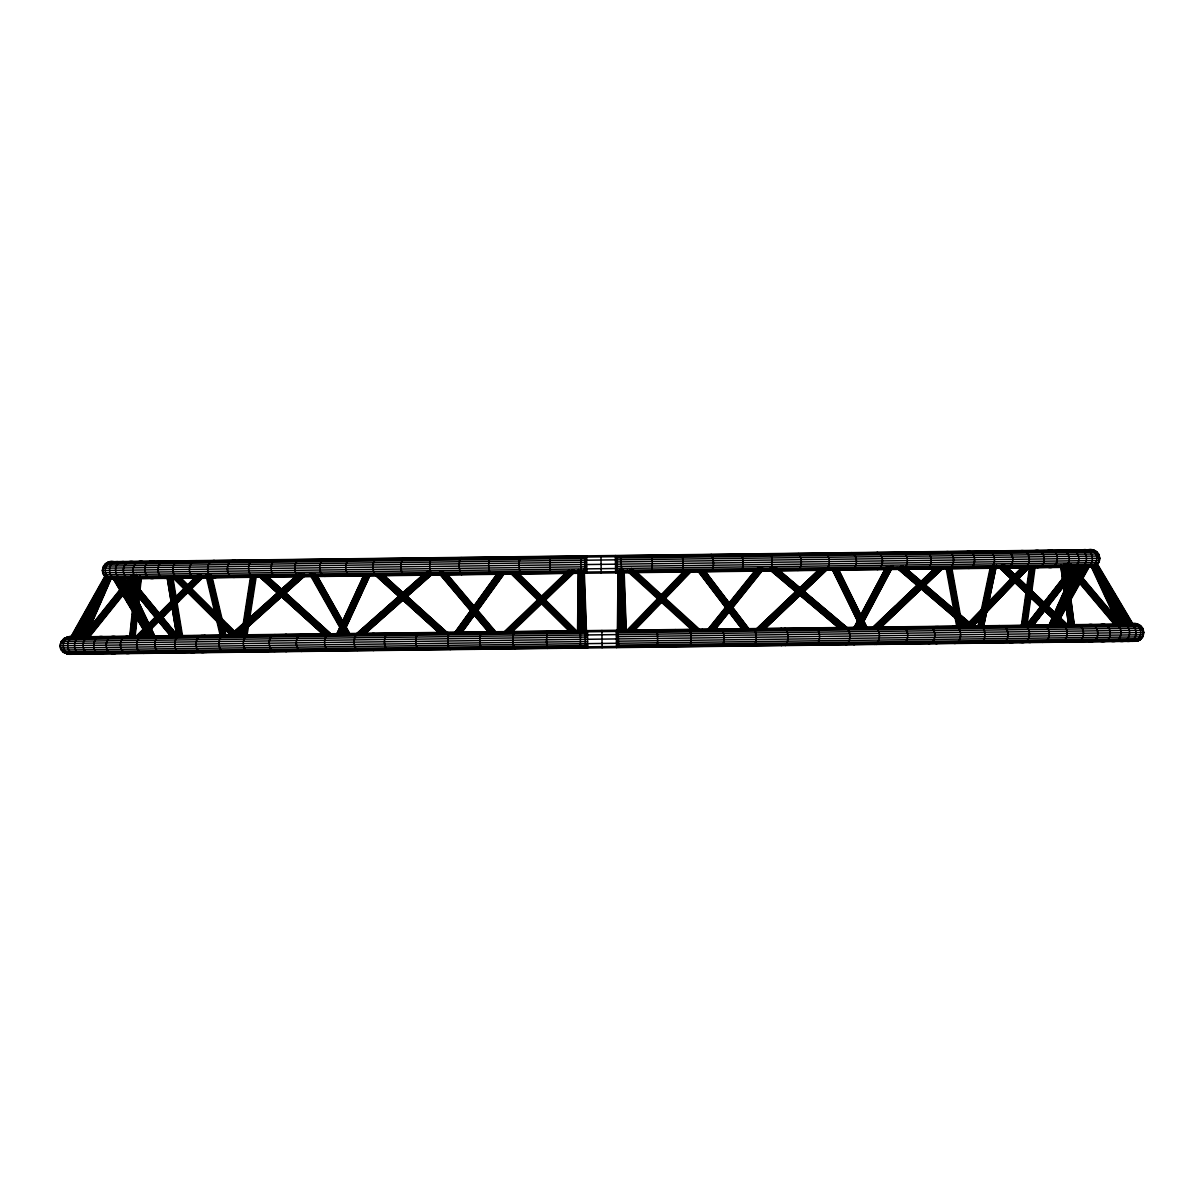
<?xml version="1.0" encoding="UTF-8"?>
<svg xmlns="http://www.w3.org/2000/svg" width="1204" height="1204" viewBox="0 0 1204 1204"><rect width="100%" height="100%" fill="white"/><g stroke="black" fill="none" stroke-linecap="round" stroke-linejoin="round"><path stroke-width="1.5" d="M577.529 631.934L578.221 570.244M577.86 631.212L578.552 569.522M577.995 630.791L578.522 584.045M578.868 630.67L579.545 570.846M580.283 632.326L580.99 568.77M581.758 630.64L582.435 570.816M582.856 631.152L583.549 569.462M582.992 630.73L583.037 626.983M583.338 600.811L583.654 572.773M583.308 631.874L583.985 572.035M617.381 629.587L618.028 571.629M617.682 630.73L618.48 572.336M618.916 630.821L619.368 591.555M620.376 630.986L620.662 606.681M623.296 576.445L623.476 572.276M621.625 570.229L620.692 555.736M584.978 557.046L584.723 555.887L584.933 573.224L617.441 572.833L617.11 555.781M586.077 631.799C584.798 629.993 585.024 648.655 586.258 646.819M129.701 636.495L136.278 574.413M130.107 636.856L130.694 631.378M131.266 625.899L131.853 620.421M132.425 614.943L133.012 609.465M133.599 603.987L134.171 598.508M134.758 593.03L135.525 585.731M136.112 580.253L136.504 576.596M130.664 635.682L137.06 575.422M131.883 637.202L138.279 576.942M133.539 635.652L139.935 575.392M136.624 613.874L137.015 610.217M134.667 636.434L140.868 577.995M135.089 636.796L141.289 578.371M80.457 653.004L76.198 654.208L64.625 653.185L61.419 650.055L60.2 645.735L61.314 641.386L64.444 638.18L68.763 636.961L1135.026 623.928C1146.148 623.371 1146.374 641.551 1135.237 641.265L68.974 654.299C50.884 649.874 63.737 631.679 78.2 637.142M586.709 570.666L105.064 576.55C98.653 570.621 105.215 559.559 113.597 561.636M615.605 570.305L1097.265 564.42C1102.638 559.318 1098.349 549.325 1090.944 549.701L111.009 561.681L106.689 562.885L103.559 566.106L102.445 570.455L103.664 574.775L105.801 576.851M657.203 645.946L656.767 647.12L656.315 645.961C658.468 648.911 657.369 629.451 656.797 630.068M1021.353 625.628L1026.229 590.923M1026.771 586.514L1029.571 567.174M1021.91 625.929L1026.53 593.045M1027.298 587.567L1030.127 567.475M1022.286 624.846L1022.798 621.189M1023.581 615.711L1024.092 612.053M1023.325 624.876L1027.689 593.813M1028.457 588.335L1031.286 568.243M1024.8 625.132L1028.908 595.905M1029.932 588.606L1032.746 568.514M1026.184 624.831L1030.037 597.44M1031.06 590.126L1034.146 568.198M1026.305 625.568L1027.087 620.09M1027.599 616.433L1028.111 612.791M1028.878 607.298L1029.39 603.655M1031.181 590.863L1031.963 585.385M1032.475 581.728L1032.987 578.071M1033.754 572.592L1034.266 568.935M1026.861 625.869L1030.97 596.642M1031.723 591.916L1035.079 567.415M243.178 624.199L250.628 575.933M242.079 635.456L242.937 629.978M244.066 622.664L251.184 576.987M243.524 634.403L244.382 628.924M245.24 623.431L252.629 575.933M244.999 634.674L246.143 627.359M246.986 621.881L254.104 576.189M246.384 634.357L247.798 625.222M248.37 621.58L255.489 575.888M249.83 613.182L250.387 609.525M250.959 605.868L251.531 602.211M252.103 598.554L252.674 594.896M253.517 589.418L254.089 585.761M254.661 582.119L255.233 578.462M247.016 635.396L248.942 623.371M249.589 618.961L256.347 575.858M580.749 646.879L580.433 648.053L580.403 631.001M978.385 627.149L991.118 566.813M979.755 626.832L992.879 564.676M981.215 627.118L994.338 564.947M977.693 627.239L990.621 565.79M983.668 602.722L985.594 593.587M982.78 626.08L995.527 565.729M984.21 619.925L987.295 605.311M991.539 585.189L993.089 577.875M993.857 574.218L995.407 566.903M983.367 627.164L996.491 564.992M983.563 626.426L996.295 566.091M551.387 572.472C549.807 575.587 549.129 557.362 550.981 556.594M547.007 631.408L546.511 642.033L547.444 648.459M556.73 647.18L556.293 648.339L555.842 647.195M1084.067 550.95L1090.944 549.701L1095.294 550.815L1098.515 553.945L1099.719 558.265L1098.62 562.614L103.664 574.775M1135.237 641.265L1139.556 640.061L1142.686 636.841L1143.8 632.491L1142.581 628.172L1139.375 625.042L1132.783 624.259M584.497 646.834L583.955 648.008L583.368 646.849M680.651 555.872C683.812 553.464 684.053 573.224 680.832 570.892M674.481 630.715L675.188 629.557L675.911 630.7M676.091 645.72L675.399 646.894L674.676 645.735M688.643 630.55C691.803 628.127 692.044 647.902 688.823 645.57M60.937 643.478L64.896 638.165L71.442 637.232M762.433 571.057L769.642 570.967L771.719 568.408L772.065 557.934L770.214 553.915L767.956 554.803M79.163 637.608L105.967 576.114M79.855 636.796L106.674 575.301M79.915 637.006L106.735 575.497M80.337 638.195L107.156 576.701M82.519 636.765L108.586 576.972M85.258 634.132L109.85 577.754M87.486 631.814L110.572 578.853M89.788 626.878L110.648 579.049M90.496 626.065L111.34 578.236M1048.684 625.794L1052.492 617.261M1054.779 612.129L1064.697 589.915M1068.505 581.366L1070.025 577.95M1049.331 625.011L1053.139 616.463M1054.674 613.047L1064.577 590.833M1068.384 582.3L1069.92 578.868M1049.527 625.147L1052.567 618.314M1054.854 613.197L1064.772 590.983M1068.58 582.435L1071.635 575.602M1050.294 626.215L1054.117 617.667M1055.637 614.251L1064.787 593.738M1068.595 585.204L1073.17 574.94M1052.326 625.267L1054.614 620.135M1056.901 615.018L1065.284 596.221M1068.339 589.388L1074.435 575.708M1076.722 570.591L1078.257 567.174M1053.756 625.538L1056.043 620.406M1057.563 616.99L1065.946 598.192M1069.001 591.36L1080.439 565.729M1058.572 616.538L1064.667 602.873M1070.01 590.908L1075.338 578.958M1078.393 572.126L1080.68 566.994M1054.945 625.237L1056.48 621.821M1058.767 616.689L1066.383 599.607M1069.438 592.759L1075.533 579.094M1077.821 573.977L1080.876 567.129M1055.592 624.44L1057.127 621.023M1058.647 617.607L1065.51 602.226M1076.18 578.311L1070.085 591.977L1077.354 578.943M1078.468 573.179L1081.508 566.347M336.503 634.493L340.431 625.96M342.011 622.543L364.014 574.684M337.135 633.71L340.28 626.878M342.643 621.746L363.864 575.602M337.391 633.846L339.739 628.729M342.884 621.896L364.105 575.753M338.956 633.199L341.319 628.067M343.667 622.95L365.685 575.091M340.235 633.966L341.801 630.55M344.163 625.418L367.747 574.142M341.65 634.237L343.215 630.821M344.795 627.389L369.161 574.413M346.511 625.252L368.529 577.393M345.969 627.088L370.335 574.112M345.819 628.021L370.185 575.045M483.165 648.083C478.906 650.973 478.65 630.264 482.985 633.063M500.443 632.852L501.406 631.679L502.399 632.822M701.42 630.399L702.383 629.225L703.362 630.369M853.561 628.443L884.85 569.552M854.163 627.63L886.31 567.099M854.539 627.901L877.144 585.37M878.875 582.089L885.828 569.01M855.307 627.329L887.468 566.798M856.706 627.6L888.868 567.069M857.97 628.398L891.005 566.226M877.129 594.054L878.86 590.788M886.686 576.069L888.417 572.788M859.641 627.841L892.661 565.669M860.032 628.112L892.179 567.581M860.634 627.299L892.781 566.768M70.464 637.668L105.335 575.467M70.735 637.849L105.726 575.662M72.737 636.735L106.689 576.174M74.016 637.443L103.378 585.069M75.265 638.15L94.529 603.776M77.056 637.036L89.909 614.115M77.327 637.217L85.589 622.483M1078.95 573.33L1082.622 566.783M1070.973 588.244L1076.481 578.432M1078.317 575.151L1082.908 566.964M1079.356 573.51L1083.028 566.964M1079.19 575.678L1084.699 565.85M1060.242 612.384L1065.751 602.572M1069.423 596.025L1078.603 579.651M1080.439 576.385L1085.948 566.557M1055.095 624.545L1056.931 621.279M1058.767 617.998L1066.112 604.905M1069.784 598.358L1078.965 581.999M1081.719 577.092L1087.212 567.265M1056.059 625.072L1057.895 621.791M1059.731 618.525L1067.075 605.431M1069.829 600.51L1079.928 582.51M1081.764 579.244L1089.214 566.151M1060.137 618.706L1067.466 605.612M1070.221 600.706L1080.319 582.706M1083.073 577.8L1089.5 566.332M462.818 573.555L461.599 574.729L460.349 573.586L459.025 566.091L459.672 559.95L460.756 557.693L462.035 557.678M476.031 648.158L474.812 649.347L473.563 648.188M1067.015 564.796C1072.734 559.183 1066.985 547.88 1058.978 550.394M618.57 647.285L618.149 630.249M454.359 633.093L470.689 610.458M473.955 605.943L496.8 574.248M455.172 632.371L471.486 609.736M473.669 606.726L497.613 573.525M456.331 631.287L471.562 610.172M474.827 605.642L477.01 602.617M479.177 599.607L496.605 575.467M455.563 633.424L471.878 610.804M474.06 607.779L499.088 573.074M457.61 632.973L472.841 611.858M475.023 608.833L500.051 574.127M459.973 632.235L474.12 612.61M476.287 609.6L502.414 573.39M479.388 606.214L481.57 603.204M489.185 592.639L492.451 588.109M501.165 576.039L503.332 573.029M461.207 632.491L503.663 573.661M461.282 632.928L473.247 616.328M477.612 610.293L503.723 574.082M462.095 632.205L475.144 614.1M477.326 611.075L504.536 573.36M1096.829 564.435C1102.924 558.536 1096.573 547.7 1088.371 549.731M650.988 555.375C652.854 556.097 652.628 574.338 650.973 571.253M1026.485 624.756L1040.346 606.997M1043.823 602.557L1062.304 578.868M1066.925 572.953L1069.227 569.989M1027.464 624.063L1041.325 606.289M1043.627 603.339L1062.109 579.651M1026.124 625.945L1041.129 606.696M1043.447 603.731L1063.087 578.567M1067.707 572.652L1070.01 569.688M1027.298 626.215L1042.318 606.966M1044.62 604.002L1064.261 578.838M1067.722 574.398L1070.04 571.448M1029.706 625.493L1043.567 607.734M1045.87 604.769L1063.207 582.57M1067.828 576.656L1071.289 572.201M1073.592 569.251L1075.909 566.286M1031.843 625.072L1044.56 608.788M1046.863 605.823L1064.186 583.624M1067.662 579.184L1072.282 573.254M1074.585 570.305L1078.062 565.865M1033.664 624.244L1044.049 610.925M1047.525 606.485L1050.987 602.045M1053.289 599.08L1062.53 587.236M1067.15 581.321L1071.771 575.392M1032.325 626.125L1045.027 609.841M1063.508 586.167L1047.329 606.891L1037.788 597.786M1066.97 581.728L1072.749 574.323M1076.21 569.883L1078.528 566.918M1033.288 625.433L1063.328 586.95M1066.789 582.495L1072.568 575.106M1076.03 570.666L1079.491 566.226M81.33 637.834L131.432 575.392M82.158 637.518L131.191 576.189M83.813 636.826L132.756 575.828M84.762 637.909L133.719 576.912M87.185 637.247L134.953 577.694M119.362 597.56L121.694 594.656M88.374 637.518L136.157 577.98M89.216 637.217L135.826 579.124M707.215 630.189L756.127 569.191M706.959 630.986L758.129 567.43M729.489 604.483L731.821 601.579M709.246 630.159L759.333 567.716M710.495 630.941L761.741 567.054M712.617 630.58L762.704 568.137M715.357 628.759L763.11 569.221M716.26 628.112L764.013 568.574M757.196 644.727L755.721 645.916L754.216 644.772M783.714 629.391L785.189 628.202L786.694 629.346L788.274 636.841L786.874 644.366L785.399 645.54L783.894 644.411M389.84 649.212L387.206 650.115C383.564 645.675 383.474 637.909 387.011 633.364L389.66 634.207M795.919 554.472L798.553 553.569C802.195 558.009 802.285 565.775 798.749 570.32L796.958 570.335M779.5 629.436L781.23 628.262L782.991 629.391M783.172 644.411L781.441 645.6L779.695 644.456M967.911 623.461L982.148 608.592M987.325 603.189L1010.999 578.582M1014.49 574.82L1021.338 567.776M973.284 618.826L982.344 609.374M993.977 597.214L1001.743 589.102M1004.332 586.408L1010.803 579.651M1015.98 574.248L1018.554 571.539M969.175 623.446L982.118 609.931M987.28 604.528L1011.857 578.853M1014.445 576.159L1022.211 568.047M970.289 624.199L981.937 612.053M987.099 606.635L1012.985 579.621M1015.559 576.927L1024.619 567.46M971.357 625.252L980.402 615.801M986.874 609.043L1014.039 580.674M1016.627 577.965L1026.982 567.159M985.233 612.249L990.41 606.846M996.882 600.089L1000.765 596.04M1008.516 587.928L1012.398 583.88M1017.576 578.477L1022.753 573.059M972.079 626.321L981.125 616.854M985.007 612.806L1027.704 568.213M973.163 626.035L978.34 620.632M986.106 612.52L1014.566 582.796M1018.449 578.748L1028.803 567.942M972.26 627.088L980.026 618.991M985.203 613.573L1014.957 582.51M1017.546 579.801L1029.179 567.641M626.923 630.294L658.558 597.575M660.785 595.167L684.233 570.846M628.142 630.279L658.392 598.644M660.996 595.935L684.444 571.614M629.165 630.776L686.476 571.328M631.528 630.475L660.183 600.751M662.787 598.042L688.838 571.027M633.936 629.888L661.297 601.518M663.901 598.809L689.952 571.795M634.959 629.105L640.167 623.687M645.374 618.284L650.581 612.881M657.098 606.124L662.305 600.721M664.909 598.027L672.72 589.915M676.633 585.866L683.15 579.109M634.794 630.159L662.516 601.503M664.743 599.095L692.104 570.711M136.022 636.359L197.245 575.256M137.482 635.832L198.69 574.729M144.044 629.692L148.032 625.719M157.348 616.418L161.336 612.43M169.328 604.468L173.316 600.48M182.632 591.179L186.62 587.206M138.144 636.916L200.677 574.489M140.507 636.675L201.715 575.572M142.945 636.133L202.829 576.37M146.843 632.657L152.171 627.344M160.147 619.383L165.475 614.07M172.127 607.418L178.779 600.781M185.431 594.144L192.083 587.507M197.411 582.194L202.739 576.882M143.848 636.419L203.732 576.656M907.5 569.281L987.882 568.303C999.064 567.551 994.82 546.044 984.255 552.169M502.866 633.063L568.694 570.169M504.115 632.883L569.492 570.455M506.056 632.852L571.885 569.959M508.434 632.657L574.263 569.748M510.511 632.461L575 570.846M510.752 633.259L575.241 571.644M756.563 628.759L795.769 591.525M799.832 587.672L818.75 569.703M756.624 629.045L795.829 591.811M799.892 587.958L818.81 569.989M757.03 629.045L759.739 626.471M766.496 620.06L781.366 605.928M786.769 600.796L796.235 591.811M800.299 587.958L802.993 585.385M807.056 581.547L817.877 571.268M758.55 628.533L797.755 591.299M800.464 588.741L820.737 569.477M759.468 629.587L798.673 592.353M801.382 589.794L821.67 570.53M761.861 629.361L798.357 594.701M802.421 590.848L824.048 570.305M769.311 622.935L774.729 617.787M792.307 601.097L797.71 595.965M813.934 580.569L817.998 576.716M764.073 628.849L800.585 594.174M803.279 591.615L826.275 569.793M764.48 628.834L799.637 595.453M803.685 591.6L826.681 569.778M764.54 629.12L799.697 595.739M803.745 591.886L826.727 570.064M872.734 627.344L917.252 584.978M919.961 582.405L933.446 569.567M872.78 627.63L895.716 605.808M898.41 603.234L917.297 585.264M921.346 581.412L933.491 569.853M873.216 627.615L917.749 585.249M920.443 582.691L935.282 568.574M876.03 625.839L880.079 621.986M900.306 602.722L903.015 600.164M932.694 571.915L935.388 569.341M874.104 628.398L918.622 586.032M921.316 583.458L936.155 569.341M876.482 628.157L919.66 587.07M922.354 584.512L939.903 567.821M878.754 627.931L920.578 588.124M924.627 584.286L942.16 567.596M880.214 627.419L884.263 623.567M891.005 617.155L909.893 599.186M912.587 596.612L922.038 587.627M924.732 585.054L943.62 567.084M880.651 627.419L944.071 567.084M880.696 627.705L922.52 587.898M925.214 585.34L944.102 567.37M360.207 649.573L357.212 650.476C353.103 646.292 352.998 638.03 357.001 633.74L359.063 633.71M395.544 634.132L397.516 632.943L399.517 634.087M804.302 629.135L806.274 627.946L808.26 629.09M230.069 635.336L297.885 574.443M230.039 635.637L299.239 573.495M230.596 635.622L254.119 614.507M256.888 612.023L262.427 607.042M269.35 600.826L298.411 574.729M231.905 635.185L301.105 573.059M234.148 635.035L301.978 574.142M236.556 634.869L304.371 573.977M244.427 628.654L249.965 623.672M272.119 603.791L274.888 601.308M281.796 595.092L285.95 591.36M290.104 587.642L292.873 585.159M237.444 635.667L305.259 574.775M240.755 633.169L304.431 576.009M239.355 634.704L305.786 575.061M356.369 633.801L425.132 572.893M356.474 634.087L381.728 611.722M384.543 609.239L423.838 574.428M356.775 634.087L428.338 570.696M373.902 619.97L378.116 616.237M415.997 582.676L420.211 578.958M358.973 633.635L429.151 571.494M361.366 633.47L430.129 572.577M363.683 633.319L431.047 573.661M365.384 632.868L400.465 601.804M403.265 599.321L432.748 573.209M364.27 634.117L433.034 573.209M365.775 633.169L433.139 573.495M352.682 574.895L350.484 576.084C344.299 573.676 344.148 561.32 350.274 558.746L351.417 559.032M375.693 649.392L373.481 650.581L371.253 649.438M872.494 628.307L874.691 627.118C880.876 629.526 881.027 641.882 874.902 644.456L872.674 643.312M521.182 573.706C518.442 570.907 518.307 559.83 520.986 556.955M515.026 648.55C512.197 646.819 512.061 631.257 515.177 632.672M874.887 553.509L877.325 552.305C884.067 554.352 884.218 567.445 877.535 569.642L875.067 568.514M856.526 643.523L854.103 644.712L851.634 643.583M900.14 627.961L902.579 626.772C909.321 628.819 909.487 641.913 902.789 644.11L901.525 643.839M277.341 650.596C267.785 655.984 265.888 633.123 275.866 634.734M899.237 553.208L900.502 552.32M879.146 643.237L876.497 644.426L873.818 643.297M279.749 575.798C268.522 582.044 268.191 554.788 279.554 560.778M303.303 635.26L306.162 634.057L309.037 635.185M894.768 628.036L897.627 626.832L900.517 627.961M250.507 635.035C241.492 633.755 240.86 650.928 249.228 652.101M257.791 576.054C247.091 582.119 244.728 558.039 256.106 560.191M282.91 635.501L285.95 634.312L289.035 635.426M289.216 650.446L286.161 651.65L283.09 650.521M491.503 574.067C487.665 572.863 487.635 556.248 491.774 558.189M502.128 648.715L501.12 648.73M703.091 646.262L702.082 646.262M975.827 627.043C987.701 620.496 988.048 648.309 976.008 642.063M270.418 650.672L267.183 651.876L263.917 650.762M965.021 552.395C977.528 545.593 977.874 573.917 965.217 567.415M998.297 626.772C1009.494 620.406 1012.082 645.013 1000.057 642.635M184.754 651.725C171.675 658.769 171.329 629.978 184.573 636.705M958.143 642.274L954.983 643.478L952.093 642.349M163.503 636.103C150.35 633.334 153.314 658.799 165.43 651.966M214.297 636.344L219.941 635.411M200.737 636.51L204.575 635.306L208.442 636.419M995.377 626.802L999.215 625.598L1003.082 626.712M473.97 632.311L475.249 632.296M739.933 554.291L741.212 554.276L742.356 556.504L743.154 562.614L742.507 568.755L740.776 571.313M728.555 629.195L729.835 629.18M753.147 628.894L755.028 629.737L756.353 637.232L755.209 644.757L753.99 645.931L752.741 644.787M730.03 645.931L728.751 645.946M156.385 577.303C143.231 584.662 139.769 558.265 154.278 561.44M1007.176 626.652L1009.072 625.764M1086.234 625.689C1099.387 618.314 1102.849 644.727 1088.341 641.551M1098.469 625.538C1111.894 618.043 1115.476 644.667 1100.622 641.401M177.966 651.8L173.812 653.019L169.644 651.906M170.953 651.891L166.754 653.11L162.51 651.996M73.775 637.202C65.573 639.189 65.723 652.162 73.971 653.938L76.078 653.05M165.61 651.951L161.351 653.17M1080.048 550.996C1094.015 543.245 1097.852 570.32 1082.306 566.858M111.37 561.967C103.092 563.923 103.258 576.957 111.566 578.718M69.35 637.247C59.884 639.49 62.066 654.795 71.788 654.269M1086.249 550.92L1088.311 550.032M1048.789 642.033L1050.851 641.145M1052.838 641.115L1048.549 642.334M71.653 653.968L73.715 653.08M71.217 653.983L73.293 653.08L68.974 654.299M1088.702 550.017L1086.625 550.92L1090.944 549.701M433.515 574.775L431.965 574.79L430.596 572.562L429.647 566.452L430.445 560.312L431.754 558.054L433.305 558.024M418.601 632.687L416.072 637.051L415.862 643.628L417.306 648.881L419.579 649.724M447.512 632.627L449.062 632.612M754.742 628.879L756.278 628.864M405.432 575.121L403.626 575.136C399.984 570.696 399.878 562.93 403.415 558.4L406.064 559.228M423.657 649.663L421.867 649.693M378.101 575.452L376.039 575.482C371.931 571.298 371.825 563.02 375.844 558.731L378.854 559.559M398.75 649.979L395.74 649.152M824.078 553.253L826.125 553.238C830.248 557.422 830.354 565.684 826.335 569.974L824.273 570.004M844.726 627.781L846.788 627.751C850.897 631.934 851.002 640.212 846.999 644.501L845.976 644.802M807.508 644.983L805.446 645.013M329.098 633.786C322.973 636.344 323.123 648.7 329.309 651.123L330.453 650.807M372.126 633.545L374.429 633.53M850.551 552.937L851.695 552.621C857.88 555.044 858.031 567.4 851.905 569.959L849.663 568.83M829.375 627.961L831.678 627.931M831.874 644.682L829.571 644.712M326.118 576.084L324.854 576.4C318.112 574.368 317.946 561.275 324.644 559.062L325.908 559.348M348.633 633.831L351.177 633.801M302.686 651.153L301.421 651.454C294.679 649.423 294.513 636.329 301.211 634.117L303.679 635.26M852.628 627.675L855.156 627.645M329.083 650.822L326.329 650.852M927.923 626.757C936.983 625.297 937.209 644.757 928.134 643.508M307.848 651.078L304.883 651.123M923.799 552.034C933.461 550.213 933.702 570.365 924.01 568.785M953.282 626.456C964.314 624.53 962.146 648.535 951.295 642.364M899.328 643.854L896.348 643.899M226.713 652.071C216.494 654.223 216.238 633.439 226.502 635.336M945.862 551.763C957.18 549.34 955.419 573.465 944.568 567.671M919.63 643.613L916.455 643.643M235.593 577.198C224.847 579.621 224.591 558.28 235.382 560.447M265.286 634.854L268.658 634.809M204.153 652.357C192.189 655.021 194.16 630.369 205.523 636.449M935.147 626.667L938.503 626.637M214.297 560.417C204.319 561.139 206.065 579.861 216.268 577.438M247.497 635.08L251.049 635.035M952.755 626.456L956.292 626.411M1020.872 625.628C1032.114 622.935 1032.385 644.787 1021.082 642.364M234.991 651.981L231.288 652.026M1040.286 625.388C1050.836 622.724 1052.808 641.837 1042.348 642.409M972.922 642.966L967.474 642.153M220.151 652.162L216.299 652.207M1022.166 567.882C1033.032 567.46 1030.865 547.986 1020.029 550.86M983.849 626.08L989.522 626.878M182.15 577.845C170.065 580.96 169.779 558.28 181.939 561.109M1058.015 625.177C1071.605 621.911 1069.077 647.812 1056.42 641.07M987.912 642.77L984.059 642.831M167.476 578.025C155.03 581.321 154.744 558.295 167.281 561.275M127.805 636.239C116.547 636.54 118.895 656.331 130.017 653.26M206.772 652.327L202.784 652.372M1034.703 550.679C1045.824 547.624 1048.157 567.415 1036.9 567.701M1073.983 624.981C1086.444 621.685 1086.73 644.712 1074.194 641.717M1001.427 642.605L997.424 642.665M190.608 635.772L194.717 635.712M115.855 653.426C101.437 656.963 104.251 630.475 117.586 637.533M194.928 652.463L190.819 652.523M1047.691 550.529C1062.109 546.992 1059.309 573.48 1045.975 566.422M1013.392 642.469L1009.283 642.515M103.574 653.576C88.81 657.218 91.745 630.505 105.35 637.684M184.648 652.598L178.448 651.8M1023.776 642.334L1019.562 642.394M93.22 653.712C79.915 657.384 79.63 633.605 93.009 636.961M1068.49 550.273C1078.874 547.067 1083.329 564.285 1073.005 566.964L1092.991 566.723L1088.521 566.768M123.56 561.515C111.219 561.47 114.079 582.104 125.968 578.537M164.346 636.088L168.726 636.043M84.822 653.817C71.322 657.565 71.036 633.635 84.611 637.067M1076.21 550.183C1089.71 546.42 1089.996 570.35 1076.421 566.918M1035.064 625.448L1039.443 625.403M117.646 561.591C105.154 561.5 108.074 582.239 120.069 578.612M158.928 636.148L163.368 636.103M1040.437 625.388L1044.861 625.327M1125.589 624.349C1139.225 620.527 1139.526 644.576 1125.8 641.085M111.415 561.666C102.912 561.41 99.721 574.052 107.291 577.905M133.478 561.696C123.019 558.746 118.985 576.069 129.37 578.492L108.977 578.748L116.035 578.657M153.239 636.224L157.694 636.179M155.211 636.209L159.68 636.148M1044.109 625.343L1048.579 625.282M1046.457 625.312L1050.941 625.252M1046.11 625.312L1050.565 625.267M1129.984 624.289C1143.032 618.555 1148.842 640.754 1134.8 641.28M1132.347 624.259L1134.589 623.943M1132.422 641.311C1142.16 641.597 1143.966 626.246 1134.454 624.244M108.766 561.997L586.544 556.158M615.44 555.812L1093.202 549.972M106.689 562.885L1095.294 550.815M104.914 564.285L586.559 558.4M615.455 558.054L1097.115 552.169M103.559 566.106L1098.515 553.945M102.716 568.198L586.604 562.283M615.5 561.937L1099.402 556.022M102.445 570.455L1099.719 558.265M102.776 572.683L586.664 566.783M615.56 566.422L1099.448 560.507M106.87 577.905L130.574 577.619M133.794 577.574L137 577.529C128.963 573.194 133.84 559.002 142.99 561.576M138.641 577.514L196.598 576.806M200.225 576.761L205.643 576.701M211.061 576.626L297.614 575.572C292.406 571.464 294.679 556.188 302.761 560.492M302.926 575.512L311.776 575.407M315.313 575.361L424.124 574.022M431.243 573.947L440.333 573.826M445.796 573.766L568.363 572.261M571.945 572.216L579.079 572.126M584.692 572.066L617.667 571.659M623.266 571.599L628.638 571.524M635.772 571.433L758.385 569.943M762.027 569.898L771.117 569.793M776.46 569.718L888.808 568.348M892.345 568.303L899.433 568.213M991.283 567.099L904.746 568.153C908.704 563.743 908.463 553.644 901.886 552.004M994.91 567.054L1002.134 566.964M1005.746 566.918L1095.053 565.835M140.612 578.356L194.822 577.694M201.926 577.604L207.359 577.544M210.926 577.499L297.102 576.445M302.43 576.385L313.01 576.249M316.532 576.204L423.116 574.91M431.965 574.79L441.025 574.684M446.458 574.624L566.783 573.149M572.141 573.089L579.29 572.999M584.813 572.923L586.739 572.908M615.635 572.547L617.562 572.532M623.085 572.457L628.443 572.397M635.592 572.306L756.293 570.831M761.349 570.771L772.607 570.636M779.274 570.561L885.843 569.251M889.425 569.206L900.712 569.071M905.273 569.01L989.673 567.987M995.031 567.912L1000.449 567.852M1061.777 567.099L1007.567 567.761C1015.408 565.112 1014.159 551.131 1005.581 550.74M111.219 579.019L129.987 578.778M141.094 578.642L194.762 577.995M201.956 577.905L207.344 577.83M210.926 577.8L294.89 576.761M302.053 576.686L312.573 576.55M317.841 576.49L421.46 575.226M428.985 575.136L441.763 574.97M447.166 574.91L565.233 573.465M572.367 573.375L577.709 573.315M622.889 572.758L630.023 572.668M637.157 572.592L755.209 571.147M779.048 570.846L886.31 569.537M889.816 569.492L900.336 569.372M995.046 568.213L1000.419 568.153M1007.613 568.062L1061.296 567.4L1057.202 566.286M1073.953 567.25L1091.155 567.039L1088.265 566.301M66.521 637.292L587.447 630.926M616.343 630.565L1137.268 624.199M64.444 638.18L1139.375 625.042M62.668 639.58L587.477 633.169M616.373 632.807L1141.181 626.396M61.314 641.386L1142.581 628.172M60.471 643.493L587.522 637.051M616.418 636.69L1143.469 630.264M60.2 645.735L1143.8 632.491M60.531 647.978L587.582 641.536M616.478 641.19L1143.529 634.749M61.419 650.055L1142.686 636.841M62.819 651.831L587.627 645.419M616.523 645.073L1141.332 638.662M64.625 653.185L1139.556 640.061M66.732 654.028L587.657 647.662M616.553 647.316L1137.479 640.949M1088.913 566.768L1091.155 567.039M155.09 635.908L157.333 636.179M71.006 637.232L68.763 636.961L71.668 637.699M1086.339 566.798C1096.994 569.928 1101.434 552.35 1090.598 550.002M109.383 578.733L113.808 578.973M69.411 654.299L63.27 651.831M1121.375 624.108C1133.716 623.762 1131.354 644.456 1119.389 641.175M1112.932 624.199C1125.078 623.928 1122.82 644.471 1110.991 641.265M1028.246 642.289L1030.398 642.56M182.331 635.577L184.438 635.847M145.774 636.314C134.863 633.71 133.177 653.23 144.059 653.381M986.106 568.032L987.882 568.303M935.342 643.418L937.028 643.688M815.876 627.841L816.794 628.112C820.436 632.567 820.526 640.332 816.989 644.862L815.183 644.892M769.642 570.967L768.137 569.823M450.642 632.597L448.791 633.485L447.692 638.752L448.445 647.12L450.221 649.648M194.732 577.694C184.859 574.775 189.991 556.097 199.969 561.741M710.872 571.388C714.664 568.694 713.927 558.505 711.173 554.337M721.798 628.985C724.537 633.153 725.29 643.342 721.497 646.036M775.767 567.385L847.435 627.796M777.092 568.89L847.33 628.097M775.376 567.686L847.029 628.097M773.149 567.28L844.817 627.705M770.756 567.189L842.424 627.6M769.868 568.288L840.106 627.495M771.027 570.305L775.331 573.932M778.19 576.355L782.495 579.967M785.369 582.39L798.267 593.271M801.127 595.679L805.431 599.306M808.29 601.714L812.595 605.341M815.469 607.764L821.203 612.595M824.063 615.018L828.367 618.63M831.227 621.053L835.531 624.68M769.296 569.101L839.534 628.307M770.635 570.606L837.999 627.389M904.445 567.039L973.735 626.261M903.06 566.121L973.765 626.547M905.333 568.544L909.577 572.171M913.821 575.798L918.065 579.425M922.309 583.052L926.538 586.679M930.782 590.306L935.026 593.918M937.856 596.341L943.515 601.172M946.344 603.595L952.003 608.426M954.832 610.849L973.208 626.562M901.179 565.729L971.884 626.14M900.351 566.828L971.056 627.254M899.358 567.942L968.648 627.149M897.085 567.535L966.376 626.757M897.943 568.755L964.404 625.553M897.973 569.056L964.434 625.854M383.609 575.015L402.979 592.534M405.733 595.032L447.226 632.536M383.564 575.301L402.919 592.819M405.688 595.318L447.181 632.822M384.543 576.566L395.604 586.574M399.743 590.321L402.512 592.819M406.666 596.567L424.651 612.821M427.405 615.334L432.943 620.331M437.097 624.078L446.774 632.837M381.623 574.85L402.377 593.602M405.131 596.1L445.239 632.371M379.335 574.669L401.474 594.671M404.243 597.184L442.967 632.19M376.957 574.489L400.465 595.754M404.619 599.502L441.958 633.259M377.635 575.753L380.404 578.251M406.681 602.015L409.435 604.513M414.974 609.51L417.743 612.023M376.099 575.286L399.623 596.537M402.377 599.05L439.731 632.807M377.078 576.535L399.216 596.552M403.355 600.299L437.94 631.558M374.263 574.323L399.156 596.838M403.31 600.585L439.264 633.093M267.574 576.445L331.055 633.966M267.544 576.731L281.345 589.238M284.099 591.736L331.025 634.252M267.092 576.731L282.278 590.487M285.032 592.985L330.588 634.252M269.771 580.012L273.91 583.759M307.035 613.769L312.558 618.781M264.85 576.264L281.42 591.269M284.174 593.783L328.346 633.786M262.457 576.099L325.953 633.62M260.184 575.918L278.124 592.172M282.278 595.935L323.68 633.439M260.109 576.701L278.049 592.955M282.188 596.717L287.711 601.714M293.219 606.711L316.682 627.976M319.451 630.475L322.205 632.973M259.658 576.701L277.597 592.97M281.736 596.717L323.139 634.237M258.243 575.738L277.567 593.256M281.706 597.003L321.724 633.259M634.99 570.621L700.954 630.64M631.438 568.423L698.802 629.707M630.414 569.236L697.763 630.52M629.406 570.35L695.385 630.369M627.329 570.199L693.293 630.219M627.103 571.012L692.044 630.068M1005.084 565.398L1067.767 624.966M1005.987 566.407L1068.67 625.975M1003.624 564.902L1067.662 625.779M1007.808 569.296L1010.532 571.885M1017.35 578.356L1024.168 584.843M1059.595 618.51L1065.043 623.687M1001.623 564.706L1065.66 625.583M1000.614 565.82L1063.298 625.388M999.516 566.632L1060.844 624.921M999.621 567.144L1007.808 574.91M1013.256 580.087L1028.246 594.34M1035.064 600.811L1048.684 613.769M1052.778 617.652L1059.595 624.123M998.628 566.933L1059.941 625.222M999.531 567.942L1059.49 624.936M519.09 573.917L542.161 596.612M544.449 598.975L577.83 631.949M517.931 573.661L540.626 596.07M544.629 600.028L576.671 631.679M524.914 580.795L532.92 588.711M536.924 592.669L540.942 596.627M544.945 600.585L547.609 603.219M550.288 605.853L563.638 619.052M515.884 573.405L539.919 597.154M543.922 601.112L574.639 631.438M513.521 573.164L540.22 599.547M542.899 602.181L572.261 631.197M511.399 573.194L539.136 600.344M541.8 602.978L571.178 631.995M511.218 573.977L538.293 600.63M540.957 603.264L568.995 630.971M179.712 576.716L188.998 585.957M191.647 588.59L215.516 612.339M220.829 617.607L235.412 632.115M191.872 589.659L195.846 593.617M199.834 597.575L209.105 606.801M221.039 618.675L223.703 621.309M226.352 623.943L234.313 631.859M178.854 577.017L188.14 586.243M190.789 588.891L215.983 613.95M222.62 620.542L234.554 632.416M177.756 577.815L187.041 587.04M189.69 589.674L216.208 616.057M221.521 621.339L234.78 634.523M175.393 577.574L186.003 588.124M188.652 590.758L217.834 619.774M221.807 623.732L232.417 634.282M173.135 576.776L185.311 589.192M187.959 591.826L217.141 620.858M223.763 627.45L231.725 635.366M171.871 576.791L185.13 589.975M187.779 592.609L217.352 621.911M223.598 628.232L230.22 634.824M1070.868 563.908L1121.285 623.687M1071.139 564.706L1121.646 624.831M1069.558 564.39L1119.976 624.154M1068.625 565.489L1117.854 623.838M1067.406 566.301L1116.62 624.665M1073.878 574.398L1076.271 577.243M1079.868 581.517L1082.276 584.361M1087.077 590.05L1089.485 592.895M1093.081 597.169L1095.474 600.013M1106.28 612.821L1108.688 615.665M1066.202 566.617L1115.431 624.966M1066.563 567.761L1114.588 624.68M446.202 572.984L496.605 632.762M445.36 572.698L495.762 632.476M442.967 571.584L494.558 632.777M440.544 570.967L492.135 632.175M439.611 572.081L491.217 633.274M439.234 573.179L489.637 632.958M439.505 573.977L488.704 632.341M133.223 581.427L135.6 584.331M139.182 588.681L159.425 613.363M162.991 617.712L177.289 635.125M140.567 590.908L159.62 614.13M163.202 618.495L176.296 634.463M133.629 582.601L136.007 585.505M139.574 589.855L159.816 614.537M162.209 617.441L177.68 636.314M168.71 626.817L171.088 629.722M131.266 581.442L136.022 587.251M139.604 591.615L158.657 614.838M161.035 617.742L176.521 636.6M131.221 583.699L135.977 589.493M139.559 593.858L157.423 615.635M160.99 619.985L174.098 635.953M130.258 584.768L135.014 590.577M138.595 594.926L156.46 616.704M160.027 621.053L173.12 637.021M123.666 578.176L127.233 582.54M130.8 586.89L134.381 591.254M140.326 598.508L155.813 617.381M159.395 621.731L170.11 634.794M123.861 578.582L127.428 582.932M129.806 585.836L135.766 593.09M139.333 597.455L156.008 617.772M158.386 620.677L171.495 636.645M122.868 577.905L126.435 582.269M130.017 586.619L134.773 592.428M139.544 598.222L156.219 618.555M158.597 621.46L170.501 635.968M705.574 571.704L730.331 604.303M732.574 607.267L749.445 629.496M704.746 570.997L729.504 603.595M732.875 608.035L748.632 628.789M705.815 572.908L711.444 580.313M713.686 583.278L727.186 601.067M732.815 608.471L745.186 624.771M703.256 570.591L729.127 604.664M731.385 607.629L747.127 628.368M702.323 571.659L728.194 605.747M730.452 608.697L746.194 629.451M699.945 570.967L726.945 606.53M729.203 609.495L743.816 628.759M709.141 583.97L711.398 586.935M698.711 571.268L726.84 608.321M729.082 611.286L742.582 629.06M698.651 571.704L726.78 608.742M729.022 611.707L741.393 628.006M697.823 570.997L725.952 608.035M728.194 611L741.694 628.789M1096.964 563.352L1133.34 624.68M1096.573 563.547L1133.069 624.876M1095.625 564.089L1131.038 623.807M1101.058 576.129L1129.788 624.545M1108.463 591.39L1127.606 623.672M1113.339 601.609L1126.733 624.199M1115.927 606.65L1126.462 624.394M119.753 578.552L123.576 584.993M119.482 578.748L123.305 585.204L119.362 578.748M126.179 590.035L132.876 601.338M118.609 579.274L123.395 587.356M125.306 590.577L132.967 603.49M116.427 578.402L122.176 588.094M125.05 592.925L132.711 605.838M137.497 613.905L145.157 626.817M115.178 579.139L120.912 588.831M123.786 593.662L133.358 609.811M136.233 614.642L144.856 629.165M113.266 578.071L120.927 590.983M122.838 594.204L133.373 611.963M136.248 616.794L143.893 629.707M113.146 578.071L119.843 589.373M123.681 595.829L133.253 611.963M138.039 620.03L143.788 629.707M112.875 578.266L120.535 591.179M122.447 594.4L132.982 612.159M137.768 620.226L143.502 629.903M145.428 633.138L147.339 636.359M316.637 574.865L350.259 634.598M316.923 575.678L349.642 633.801M317.45 577.574L338.354 614.702M340.175 617.938L341.981 621.159M343.802 624.394L349.265 634.072M314.846 573.796L348.468 633.515M313.461 574.097L347.083 633.831M311.309 573.3L345.834 634.643M313.13 578.191L318.593 587.883M320.399 591.104L322.22 594.34M310.542 574.413L344.163 634.147M309.533 573.887L343.787 634.418M839.158 570.576L861.507 616.192M863.99 621.264L867.301 628.006M838.511 569.808L860.86 615.425M864.171 622.167L866.654 627.239M838.27 569.959L860.619 615.56M863.102 620.632L866.413 627.389M836.69 569.341L859.852 616.644M862.335 621.7L865.646 628.458M835.425 570.139L859.43 619.127M861.086 622.498L863.569 627.57M834.026 570.44L858.843 621.113M833.078 570.019L857.895 620.692M832.837 570.169L857.654 620.843M832.175 569.402L857.835 621.761M138.249 601.232L149.492 624.891M151.102 628.262L155.12 636.72M137.572 600.465L148.829 624.123M151.237 629.18L154.458 635.938M130.965 587.101L134.171 593.858M138.189 602.301L148.649 624.259M151.057 629.331L154.262 636.088M129.4 586.483L134.231 596.612M138.249 605.07L147.896 625.343M149.507 628.714L152.712 635.471M124.132 578.823L126.54 583.895M128.151 587.266L134.577 600.796M137.798 607.553L146.647 626.125M149.055 631.197L151.463 636.269M122.718 579.124L125.126 584.196M126.736 587.582L133.975 602.783M137.993 611.226L146.03 628.127M147.64 631.498L150.048 636.57M121.709 578.703L124.915 585.475M127.323 590.532L132.952 602.361M138.58 614.191L145.007 627.705M121.514 578.853L124.734 585.611M126.345 588.997L133.569 604.197M136.789 610.955L144.826 627.856M147.234 632.928L148.845 636.299M120.851 578.086L124.87 586.529M126.48 589.915L132.907 603.43M136.925 611.873L144.962 628.774M146.572 632.145L148.182 635.531M1096.332 564.014L1124.656 624.831M1096.408 564.902L1123.874 624.244M1095.173 564.631L1122.7 623.762M1093.744 564.932L1121.27 624.078M1092.51 565.76L1118.456 621.52M1091.802 566.858L1116.183 619.247M1091.02 566.256L1113.82 615.259M60.983 647.978L61.886 650.055M585.641 630.64L585.836 631.799L585.731 630.941M585.415 646.834L585.851 647.978L585.686 646.819M212.145 577.137L225.916 635.321M210.79 574.519L224.997 634.523M209.421 574.248L223.628 634.252M207.961 574.549L222.168 634.568M206.802 575.377L221.009 635.381M205.824 574.654L220.467 636.48M581.472 557.091L581.065 555.932L580.689 570.741M951.717 567.37L960.596 616.493M961.921 623.777L962.583 627.419M951.19 568.438L959.754 615.756M960.747 621.204L961.725 626.667M956.458 598.298L957.105 601.925M957.767 605.567L958.429 609.209M949.715 567.415L958.279 614.717M959.272 620.18L960.581 627.465M948.255 567.716L956.157 611.391M957.466 618.66L958.79 625.945M946.871 567.445L954.757 611.12M955.75 616.583L957.722 627.495M946.013 567.43L953.824 610.353M954.892 616.568L956.789 626.727M172.759 576.882L176.07 596.898M176.973 602.361L182.692 636.946M172.247 577.95L175.558 597.982M176.476 603.43L181.894 636.194M179.983 626.02L180.585 629.662M181.187 633.289L181.789 636.931M170.817 576.927L174.429 598.764M175.332 604.227L180.75 636.991M169.343 577.228L173.271 600.886M173.873 604.528L178.99 635.471M167.958 576.957L171.871 600.63M172.774 606.079L177.891 637.021M168.455 581.336L169.057 584.978M169.659 588.621L170.261 592.263M170.863 595.905L171.465 599.547M173.271 610.458L173.873 614.1M174.475 617.742L175.077 621.384M175.679 625.026L176.281 628.669M176.883 632.311L177.485 635.938M167.296 578.01L171.51 603.49M172.112 607.132L176.928 636.254M167.04 576.957L171.254 602.436M172.157 607.9L176.973 637.021M1066.308 564.149L1074.404 626.05M1066.232 564.872L1074.103 624.951M1066.067 567.069L1066.789 572.532M1067.271 576.174L1067.978 581.637M1068.46 585.279L1069.167 590.743M1069.649 594.385L1070.356 599.833M1071.078 605.296L1071.56 608.938M1072.267 614.401L1072.749 618.043M1065.239 564.089L1073.351 625.99M1063.824 563.803L1071.936 625.719M1062.605 565.94L1070.476 626.02M1061.251 564.932L1069.122 625.026M1061.085 567.129L1068.475 623.567M1060.784 566.03L1068.655 626.125M624.154 571.554L626.215 629.481M623.657 570.41L625.945 630.625M622.709 568.454L624.921 630.113M621.279 568.273L623.476 629.933M619.834 568.484L622.032 630.143M618.811 570.892L620.948 630.685M618.374 571.629L620.451 629.541M584.331 572.035L586.468 631.829M583.895 572.773L586.122 631.107M583.413 590.126L584.873 631.227M583.293 627.705L583.428 631.438M615.425 555.511L615.635 572.848M616.343 630.279L616.553 647.617M600.977 555.691L601.187 573.029M601.895 630.444L602.105 647.782M586.529 555.857L586.739 573.194M587.447 630.625L587.657 647.963M1053.229 641.115L1048.91 642.334L1053.229 641.115"/></g></svg>
